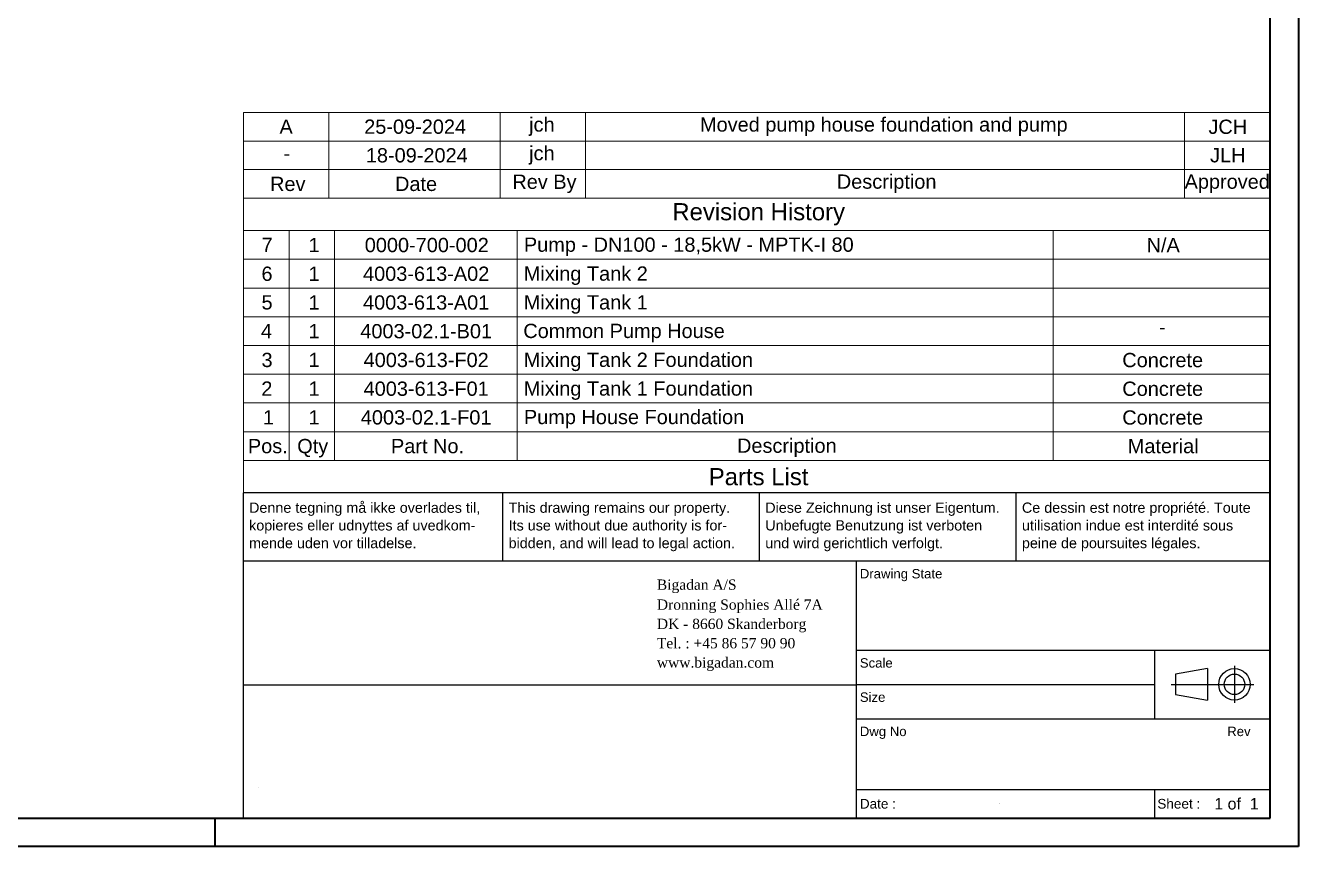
# Model space of a CAD drawing. Header units: millimetres. Extents: x 0 to 89100, y 0 to 63000.
# Drawn here: x 55619 to 89100, y 0 to 21588 of the extents above; entities that cross this region are included whole.
import ezdxf
from ezdxf.enums import TextEntityAlignment as Align

# ---------------------------------------------------------------- set-up
doc = ezdxf.new("R2018")
doc.units = ezdxf.units.MM
doc.header["$LTSCALE"] = 150
doc.layers.get('0').update_dxf_attribs({"lineweight": 18})
for name, color, linetype, lineweight in [('Border', 7, 'Continuous', 35), ('Symbol', 7, 'Continuous', 18), ('Title', 7, 'Continuous', 25)]:
    doc.layers.add(name, color=color, linetype=linetype, lineweight=lineweight)
doc.styles.add('Note Text', font='arial.ttf')
doc.styles.get("Standard").update_dxf_attribs({"font": 'arial.ttf'})
doc.styles.add('Text Style150', font='arial.ttf')
doc.styles.add('Text Style72', font='arial.ttf')
doc.styles.add('Text Style85', font='times.ttf')
doc.styles.add('Title', font='arial.ttf')
doc.styles.add('Title150', font='arial.ttf')
doc.styles.add('Title200', font='arial.ttf')

# ---------------------------------------------------------------- blocks, each defined once
blk = doc.blocks.new('Borders Bigadan Border')
at = {"layer": 'Border'}
for p, q in [((594, 420), (594, 0)), ((589, 5), (589, 415)), ((20, 5), (589, 5)), ((404, 5), (404, 0)), ((594, 0), (0, 0))]:
    blk.add_line(p, q, dxfattribs=at)
blk = doc.blocks.new('Title Blocks Title')
at = {"layer": 'Title'}
for p, q in [((205, 62), (25, 62)), ((25, 50), (25, 62)), ((70.5, 50), (70.5, 62)), ((115.5, 50), (115.5, 62)), ((160.5, 50), (160.5, 62)), ((205, 50), (25, 50)), ((25, 5), (25, 50)), ((132.5, 5), (132.5, 50)), ((205, 34.36), (132.5, 34.36)), ((184.74, 34.36), (184.74, 22.36)), ((25, 28.36), (132.5, 28.36)), ((184.74, 28.36), (132.5, 28.36)), ((132.5, 22.36), (205, 22.36)), ((132.5, 10), (205, 10)), ((184.74, 10), (184.74, 5))]:
    blk.add_line(p, q, dxfattribs=at)
at = {"layer": 'Title', "lineweight": 25}
for p, q in [((198.77, 31.7), (198.77, 25.16)), ((194.05, 31.19), (188.45, 30.23)), ((188.45, 30.23), (188.45, 26.63)), ((194.05, 31.19), (194.05, 25.67)), ((187.65, 28.43), (202.19, 28.43)), ((188.45, 26.63), (194.05, 25.67))]:
    blk.add_line(p, q, dxfattribs=at)
for radius in [2.76, 1.8]:
    blk.add_circle((198.77, 28.43), radius, dxfattribs=at)
at = {"layer": 'Title'}
for s, height, style, p in [('Denne tegning må ikke overlades til,', 1.8, 'Text Style72', (26, 58.5)), ('This drawing remains our property.', 1.8, 'Text Style72', (71.5, 58.5)), ('Diese Zeichnung ist unser Eigentum.', 1.8, 'Text Style72', (116.5, 58.5)), ('Ce dessin est notre propriété. Toute', 1.8, 'Text Style72', (161.5, 58.5)), ('kopieres eller udnyttes af uvedkom-', 1.8, 'Text Style72', (26, 55.4)), ('Its use without due authority is for-', 1.8, 'Text Style72', (71.5, 55.4)), ('Unbefugte Benutzung ist verboten', 1.8, 'Text Style72', (116.5, 55.4)), ('utilisation indue est interdité sous', 1.8, 'Text Style72', (161.5, 55.4)), ('mende uden vor tilladelse.', 1.8, 'Text Style72', (26, 52.3)), ('bidden, and will lead to legal action.', 1.8, 'Text Style72', (71.5, 52.3)), ('und wird gerichtlich verfolgt.', 1.8, 'Text Style72', (116.5, 52.3)), ('peine de poursuites légales.', 1.8, 'Text Style72', (161.5, 52.3)), ('Bigadan A/S', 1.8, 'Text Style85', (97.5, 45.01)), ('Drawing State', 1.65, 'Title150', (133.08, 47)), ('Dronning Sophies Allé 7A', 1.8, 'Text Style85', (97.5, 41.51)), ('DK - 8660 Skanderborg', 1.8, 'Text Style85', (97.5, 38.13)), ('Tel. : +45 86 57 90 90', 1.8, 'Text Style85', (97.5, 34.74)), ('www.bigadan.com', 1.8, 'Text Style85', (97.5, 31.36)), ('Scale', 1.65, 'Title150', (133.08, 31.36)), ('Size', 1.65, 'Title150', (133.08, 25.36)), ('Dwg No', 1.65, 'Title150', (133.08, 19.36)), ('Rev', 1.65, 'Title150', (197.5, 19.36))]:
    blk.add_text(s, height=height, dxfattribs=dict(at, style=style)).set_placement(p)
at = {"layer": 'Title', "style": 'Text Style150'}
for s, p in [('Date :', (133.08, 7.5)), ('Sheet :', (185.24, 7.5))]:
    blk.add_text(s, height=1.7, dxfattribs=at).set_placement(p, align=Align.MIDDLE_LEFT)
at = {"layer": 'Title', "style": 'Title200'}
blk.add_text('1 of  1', height=2, dxfattribs=at).set_placement((203, 7.5), align=Align.MIDDLE_RIGHT)
at = {"layer": 'Title', "color": 1, "true_color": 0xff0000, "insert": (169, 47.68), "char_height": 2.5, "width": 40, "attachment_point": 5, "style": 'Note Text'}
blk.add_mtext('\\fArial|b0|i0; ', dxfattribs=at)
at = {"layer": 'Title', "color": 1, "lineweight": 5, "true_color": 0xff0000, "flags": 253}
blk.add_attdef('STATUS', text='', height=6.2, dxfattribs=at).set_placement((169, 40.36), align=Align.MIDDLE_CENTER)
at = {"layer": 'Title', "lineweight": 30, "flags": 104}
for tag, height, p in [('Initial_View_Scale', 2.39, (158.62, 31.36)), ('Sheet_Size', 2.4, (158.62, 25.36)), ('REVISION_NUMBER', 3.5, (200, 15)), ('CREATION_DATE', 2, (157.5, 7.5))]:
    blk.add_attdef(tag, text='', height=height, dxfattribs=at).set_placement(p, align=Align.MIDDLE_CENTER)
for tag, p in [('PROJECT', (27.5, 24.3)), ('TITLE', (27.5, 17.3)), ('DESCRIPTION', (27.5, 10.3))]:
    blk.add_attdef(tag, text='', height=2.8, dxfattribs=at).set_placement(p, align=Align.TOP_LEFT)
blk.add_attdef('PART_NUMBER', text='', height=3.5, dxfattribs=at).set_placement((135.5, 15), align=Align.MIDDLE_LEFT)
blk = doc.blocks.new('Parts List')
at = {"layer": 'Symbol'}
for p, q in [((589, 107.97), (409, 107.97)), ((409, 107.97), (409, 72.72)), ((417, 107.97), (417, 72.72)), ((425, 107.97), (425, 72.72)), ((457, 107.97), (457, 72.72)), ((551, 107.97), (551, 72.72)), ((589, 107.97), (589, 72.72)), ((589, 102.93), (409, 102.93)), ((589, 97.9), (409, 97.9)), ((589, 92.86), (409, 92.86)), ((589, 87.82), (409, 87.82)), ((589, 82.79), (409, 82.79)), ((589, 77.75), (409, 77.75)), ((589, 72.72), (409, 72.72)), ((409, 67.68), (409, 72.72)), ((417, 67.68), (417, 72.72)), ((425, 67.68), (425, 72.72)), ((457, 67.68), (457, 72.72)), ((551, 67.68), (551, 72.72)), ((589, 67.68), (589, 72.72)), ((409, 62), (409, 67.68)), ((589, 67.68), (409, 67.68)), ((589, 62), (589, 67.68)), ((589, 62), (409, 62))]:
    blk.add_line(p, q, dxfattribs=at)
at = {"layer": 'Symbol', "color": 7, "attachment_point": 7}
for s, insert, char_height, style in [('7', (412.2, 104.22), 2.5, 'Note Text'), ('1', (420.43, 104.19), 2.5, 'Note Text'), ('0000-700-002', (430.28, 104.15), 2.5, 'Note Text'), ('Pump - DN100 - 18,5kW - MPTK-I 80', (458.18, 103.5), 2.5, 'Note Text'), ('N/A', (567.36, 104.14), 2.5, 'Note Text'), ('6', (412.17, 99.12), 2.5, 'Note Text'), ('1', (420.43, 99.16), 2.5, 'Note Text'), ('4003-613-A02', (429.98, 99.12), 2.5, 'Note Text'), ('Mixing Tank 2', (458.17, 98.43), 2.5, 'Note Text'), ('5', (412.18, 94.1), 2.5, 'Note Text'), ('1', (420.43, 94.12), 2.5, 'Note Text'), ('4003-613-A01', (429.98, 94.08), 2.5, 'Note Text'), ('Mixing Tank 1', (458.17, 93.39), 2.5, 'Note Text'), ('4', (412.08, 89.09), 2.5, 'Note Text'), ('1', (420.43, 89.09), 2.5, 'Note Text'), ('4003-02.1-B01', (429.5, 89.05), 2.5, 'Note Text'), ('Common Pump House', (458.08, 88.38), 2.5, 'Note Text'), ('-', (569.53, 89.81), 2.5, 'Note Text'), ('3', (412.18, 84.01), 2.5, 'Note Text'), ('1', (420.43, 84.05), 2.5, 'Note Text'), ('4003-613-F02', (430.08, 84.01), 2.5, 'Note Text'), ('Mixing Tank 2 Foundation', (458.17, 83.32), 2.5, 'Note Text'), ('Concrete', (563.1, 83.99), 2.5, 'Note Text'), ('2', (412.14, 79.02), 2.5, 'Note Text'), ('1', (420.43, 79.02), 2.5, 'Note Text'), ('4003-613-F01', (430.08, 78.97), 2.5, 'Note Text'), ('Mixing Tank 1 Foundation', (458.17, 78.28), 2.5, 'Note Text'), ('Concrete', (563.1, 78.96), 2.5, 'Note Text'), ('1', (412.43, 73.98), 2.5, 'Note Text'), ('1', (420.43, 73.98), 2.5, 'Note Text'), ('4003-02.1-F01', (429.59, 73.94), 2.5, 'Note Text'), ('Pump House Foundation', (458.18, 73.29), 2.5, 'Note Text'), ('Concrete', (563.1, 73.92), 2.5, 'Note Text'), ('Pos.', (409.79, 68.91), 2.5, 'Note Text'), ('Qty', (418.44, 68.19), 2.5, 'Note Text'), ('Part No.', (434.88, 68.91), 2.5, 'Note Text'), ('Description', (495.55, 68.26), 2.5, 'Note Text'), ('Material', (564.06, 68.91), 2.5, 'Note Text'), ('Parts List', (490.6, 63.29), 3, 'Title')]:
    blk.add_mtext(s, dxfattribs=dict(at, insert=insert, char_height=char_height, style=style))
blk = doc.blocks.new('Revision History')
at = {"layer": 'Symbol'}
for p, q in [((409, 128.68), (589, 128.68)), ((409, 128.68), (409, 118.65)), ((424, 128.68), (424, 118.65)), ((454, 128.68), (454, 118.65)), ((469, 128.68), (469, 118.65)), ((574, 128.68), (574, 118.65)), ((589, 128.68), (589, 118.65)), ((409, 123.67), (589, 123.67)), ((409, 118.65), (589, 118.65)), ((409, 113.64), (409, 118.65)), ((424, 113.64), (424, 118.65)), ((454, 113.64), (454, 118.65)), ((469, 113.64), (469, 118.65)), ((574, 113.64), (574, 118.65)), ((589, 113.64), (589, 118.65)), ((409, 107.97), (409, 113.64)), ((409, 113.64), (589, 113.64)), ((589, 107.97), (589, 113.64)), ((409, 107.97), (589, 107.97))]:
    blk.add_line(p, q, dxfattribs=at)
at = {"layer": 'Symbol', "color": 7, "attachment_point": 7}
for s, insert, char_height, style in [('A', (415.33, 124.93), 2.5, 'Note Text'), ('25-09-2024', (430.18, 124.9), 2.5, 'Note Text'), ('jch', (459.1, 124.56), 2.5, 'Note Text'), ('Moved pump house foundation and pump ', (489.06, 124.56), 2.5, 'Note Text'), ('JCH', (578.2, 124.88), 2.5, 'Note Text'), ('jch', (459.1, 119.54), 2.5, 'Note Text'), ('-', (416.03, 120.25), 2.5, 'Note Text'), ('18-09-2024', (430.47, 119.88), 2.5, 'Note Text'), ('JLH', (578.49, 119.89), 2.5, 'Note Text'), ('Rev', (413.68, 114.87), 2.5, 'Note Text'), ('Date', (435.59, 114.87), 2.5, 'Note Text'), ('Rev By', (456.16, 114.53), 2.5, 'Note Text'), ('Description', (513.05, 114.55), 2.5, 'Note Text'), ('Approved', (574.02, 114.55), 2.5, 'Note Text'), ('Revision History', (484.21, 108.87), 3, 'Title')]:
    blk.add_mtext(s, dxfattribs=dict(at, insert=insert, char_height=char_height, style=style))

msp = doc.modelspace()

# ---------------------------------------------------------------- block references
at = {"xscale": 150, "yscale": 150, "zscale": 150}
msp.add_blockref('Borders Bigadan Border', (0, 0), dxfattribs=at)
ref = msp.add_blockref('Title Blocks Title', (57600, 0), dxfattribs=dict(xscale=150, yscale=150, zscale=150))
lines = msp.add_mtext('4003-02.1-E01', dxfattribs={"layer": 'Title', "insert": (77925, 2250), "char_height": 2.5, "attachment_point": 1})
ref.add_attrib('PART_NUMBER', '', (77925, 2250), dxfattribs={"flags": 104}).embed_mtext(lines)
lines = msp.add_mtext('17-09-2024', dxfattribs={"layer": 'Title', "insert": (81225, 1125), "char_height": 2.5, "attachment_point": 1})
ref.add_attrib('CREATION_DATE', '', (81225, 1125), dxfattribs={"flags": 104}).embed_mtext(lines)
lines = msp.add_mtext('Area 02 - Mixing Tank Area', dxfattribs={"layer": 'Title', "insert": (61725, 2595), "char_height": 2.5, "attachment_point": 1})
ref.add_attrib('TITLE', '', (61725, 2595), dxfattribs={"flags": 104}).embed_mtext(lines)
lines = msp.add_mtext('Equipment Layout', dxfattribs={"layer": 'Title', "insert": (61725, 1545), "char_height": 2.5, "attachment_point": 1})
ref.add_attrib('DESCRIPTION', '', (61725, 1545), dxfattribs={"flags": 104}).embed_mtext(lines)
lines = msp.add_mtext('4003 - Nurmo Bioenergia', dxfattribs={"layer": 'Title', "insert": (61725, 3645), "char_height": 2.5, "attachment_point": 1})
ref.add_attrib('PROJECT', '', (61725, 3645), dxfattribs={"flags": 104}).embed_mtext(lines)
lines = msp.add_mtext('A2 (420x594 mm)', dxfattribs={"layer": 'Title', "insert": (81393, 3804), "char_height": 2.5, "attachment_point": 1})
ref.add_attrib('Sheet_Size', '', (81393, 3804), dxfattribs={"flags": 104}).embed_mtext(lines)
lines = msp.add_mtext('1 : 150', dxfattribs={"layer": 'Title', "insert": (81393, 4704), "char_height": 2.5, "attachment_point": 1})
ref.add_attrib('Initial_View_Scale', '', (81393, 4704), dxfattribs={"flags": 104}).embed_mtext(lines)
lines = msp.add_mtext('A', dxfattribs={"layer": 'Title', "insert": (87600, 2250), "char_height": 2.5, "attachment_point": 1})
ref.add_attrib('REVISION_NUMBER', '', (87600, 2250), dxfattribs={"flags": 104}).embed_mtext(lines)
at = {"layer": 'Symbol', "xscale": 150, "yscale": 150, "zscale": 150}
for name in ['Revision History', 'Parts List']:
    msp.add_blockref(name, (0, 0), dxfattribs=at)

doc.saveas('drawing.dxf')
